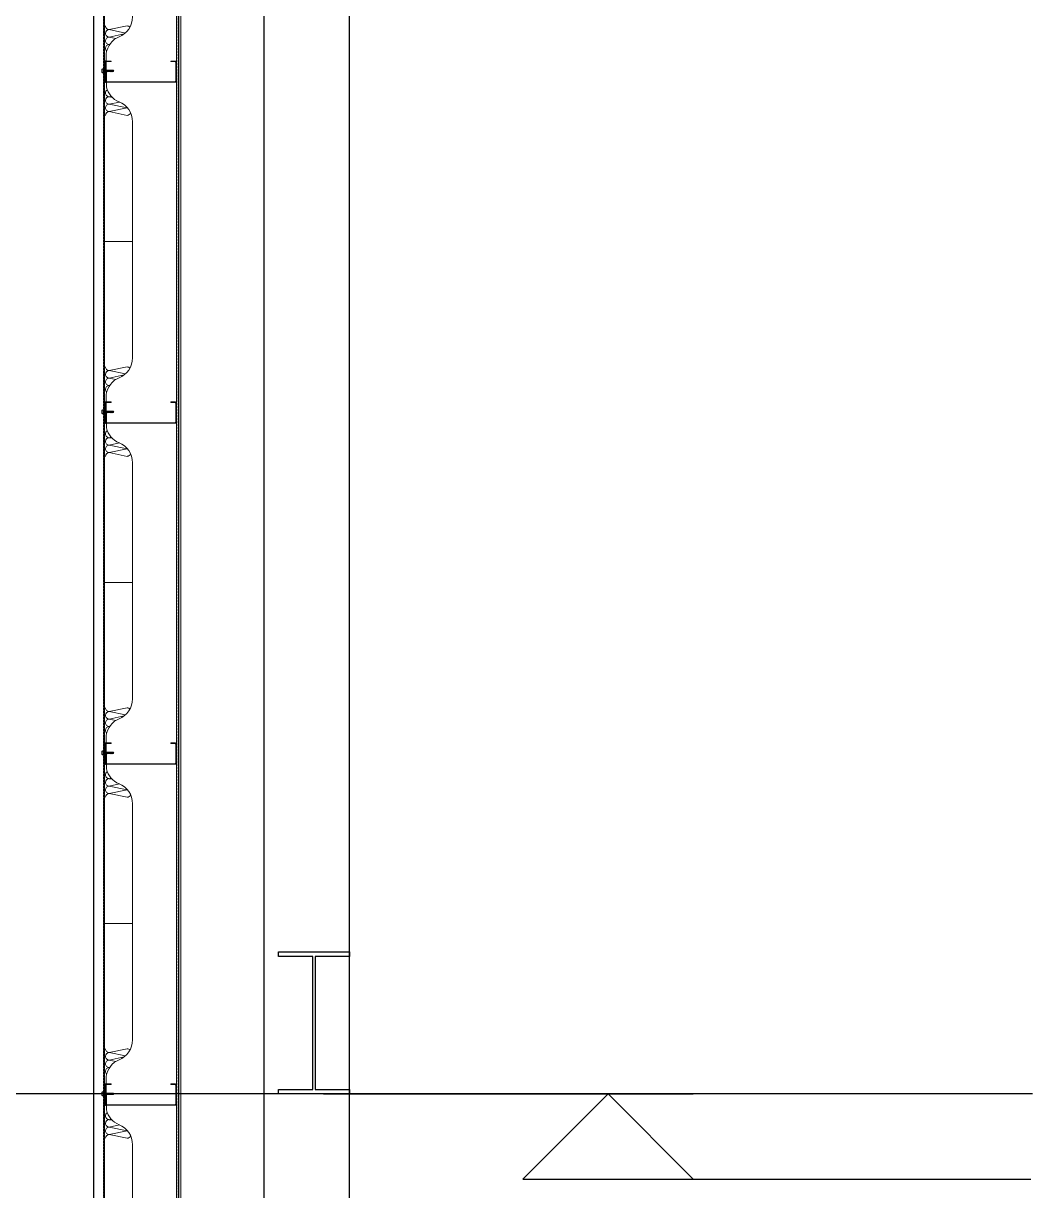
# Model space of a CAD drawing. Extents: x 220580 to 2027826, y -309201 to 71987.
# Drawn here: x 278100 to 281653, y -218370 to -214261 of the extents above; entities that cross this region are included whole.
import ezdxf

# ---------------------------------------------------------------- set-up
doc = ezdxf.new("R2010")
doc.units = 0
for name, pattern in [('__DASH', [0.35, 0.25, -0.1]), ('CENTER', [2, 1.25, -0.25, 0.25, -0.25]), ('DOTE', [2.42, 2, -0.2, 0.02, -0.2]), ('ZN-DASH', [0.35, 0.25, -0.1])]:
    doc.linetypes.add(name, pattern=pattern)
for name, color, linetype in [('!ZN6-虚线-8', 8, 'ZN-DASH'), ('20剖面图$0$建-柱-钢', 9, 'Continuous'), ('A-AXIS-DOTE', 14, 'DOTE'), ('A-AXIS-DP', 126, 'Continuous'), ('A-LIN-V', 9, 'Continuous'), ('AS-WALL', 40, 'Continuous'), ('DIM_ELEV', 3, 'Continuous'), ('DOTE', 1, 'CENTER')]:
    doc.layers.add(name, color=color, linetype=linetype)
doc.layers.add('0_INSULATION', color=252, linetype='Continuous', lineweight=9, transparency=0.2)
for name, color, linetype, lineweight in [('0_PURLIN-CON', 253, 'Continuous', 15), ('0_SCREW RIVET', 4, 'Continuous', 15), ('彩钢板', 6, 'Continuous', 15), ('防火岩棉', 252, 'Continuous', 13)]:
    doc.layers.add(name, color=color, linetype=linetype, lineweight=lineweight)

# ---------------------------------------------------------------- blocks, each defined once
blk = doc.blocks.new('e534654')
at = {"layer": 'A-LIN-V'}
for p, q in [((10200, -11000), (10200, 700)), ((10800, -11000), (10800, 700))]:
    blk.add_line(p, q, dxfattribs=at)
blk = doc.blocks.new('20250821141233')
at = {"layer": 'A-AXIS-DOTE'}
blk.add_line((0, -5813.6), (0, 18238.3), dxfattribs=at)
at = {"layer": 'DOTE', "ltscale": 180}
blk.add_line((0, -5813.6), (0, 18238.3), dxfattribs=at)
blk = doc.blocks.new('$紧固件$00000145')
at = {"layer": '0_SCREW RIVET'}
for p, q in [((-1.7, 9.4), (-1.7, 7.2)), ((-1.7, 6.7), (-1.7, 5)), ((-1.7, 4.5), (-1.7, 2.8)), ((-1.7, 2.3), (-1.7, 0.6)), ((-1.7, 0.1), (-1.7, -1.6)), ((2.8, 9.4), (2.8, 7.6)), ((2.8, 7.1), (2.8, 5.4)), ((2.8, 4.9), (2.8, 3.2)), ((2.8, 2.7), (2.8, 1)), ((2.8, 0.5), (2.8, -1.2)), ((-1.7, -2.1), (-1.7, -3.8)), ((-1.7, -4.3), (-1.7, -6)), ((-1.7, -6.5), (-1.7, -8.2)), ((-1.7, -8.7), (-1.7, -10.5)), ((-1.7, -11), (-1.7, -12.7)), ((-1.7, -13.2), (-1.7, -14.9)), ((-1.7, -15.4), (-1.7, -17.1)), ((-1.7, -17.6), (-1.7, -19.3)), ((-1.7, -19.8), (-1.7, -24.8)), ((-1.7, -24.8), (0.5, -26.6)), ((0.5, -26.6), (2.8, -24.8)), ((2.8, -1.7), (2.8, -3.4)), ((2.8, -3.9), (2.8, -5.6)), ((2.8, -6.1), (2.8, -7.8)), ((2.8, -8.3), (2.8, -10.1)), ((2.8, -10.6), (2.8, -12.3)), ((2.8, -12.8), (2.8, -14.5)), ((2.8, -15), (2.8, -16.7)), ((2.8, -17.2), (2.8, -18.9)), ((2.8, -19.4), (2.8, -24.8))]:
    blk.add_line(p, q, dxfattribs=at)
blk.add_lwpolyline([(-6.5, 12.1, -0.414214), (-2.5, 16.1), (3.5, 16.1, -0.414214), (7.5, 12.1), (7.5, 12.2), (7.5, 11.4), (-6.5, 11.4), (-6.5, 12.2)], format="xyb", close=True, dxfattribs=at)
for points in [[(-4, 11.4), (5, 11.4), (5, 9.4), (-4, 9.4)], [(-1.7, 6.7), (2.8, 7.1), (3.3, 7.4), (2.8, 7.6), (-1.7, 7.2), (-2.2, 6.9)], [(-1.7, 4.5), (2.8, 4.9), (3.3, 5.2), (2.8, 5.4), (-1.7, 5), (-2.2, 4.7)], [(-1.7, 2.3), (2.8, 2.7), (3.3, 3), (2.8, 3.2), (-1.7, 2.8), (-2.2, 2.5)], [(-1.7, 0.1), (2.8, 0.5), (3.3, 0.8), (2.8, 1), (-1.7, 0.6), (-2.2, 0.3)], [(-1.7, -2.1), (2.8, -1.7), (3.3, -1.4), (2.8, -1.2), (-1.7, -1.6), (-2.2, -1.9)], [(-1.7, -4.3), (2.8, -3.9), (3.3, -3.6), (2.8, -3.4), (-1.7, -3.8), (-2.2, -4.1)], [(-1.7, -6.5), (2.8, -6.1), (3.3, -5.8), (2.8, -5.6), (-1.7, -6), (-2.2, -6.3)], [(-1.7, -8.7), (2.8, -8.3), (3.3, -8.1), (2.8, -7.8), (-1.7, -8.2), (-2.2, -8.5)], [(-1.7, -11), (2.8, -10.6), (3.3, -10.3), (2.8, -10.1), (-1.7, -10.5), (-2.2, -10.7)], [(-1.7, -13.2), (2.8, -12.8), (3.3, -12.5), (2.8, -12.3), (-1.7, -12.7), (-2.2, -13)], [(-1.7, -15.4), (2.8, -15), (3.3, -14.7), (2.8, -14.5), (-1.7, -14.9), (-2.2, -15.2)], [(-1.7, -17.6), (2.8, -17.2), (3.3, -16.9), (2.8, -16.7), (-1.7, -17.1), (-2.2, -17.4)]]:
    blk.add_lwpolyline(points, close=True, dxfattribs=at)
for points in [[(1.7, -19), (-1.7, -19.3), (-2.2, -19.6), (-1.7, -19.8), (1.6, -19.5)], [(0.5, -26.6), (1.9, -18), (2.5, -19.4), (2.5, -19.4), (2.8, -19.9)], [(2.3, -18.9), (2.8, -18.9), (3.3, -19.1), (2.8, -19.4), (2.5, -19.4)]]:
    blk.add_lwpolyline(points, dxfattribs=at)
blk = doc.blocks.new('*U611')
at = {"layer": '0_INSULATION'}
for p, q in [((114761.4, -53978.9), (114793, -53985.5)), ((114793, -53985.5), (114764.4, -53991.4)), ((114766.5, -53993.1), (114793, -53998.6)), ((114793, -53998.6), (114781.2, -54001)), ((114789.3, -54102.7), (114793, -54103.5)), ((114793, -54116.6), (114761.4, -54123.2)), ((114761.4, -54123.2), (114793, -54129.7)), ((114774.8, -54112.8), (114793, -54116.6)), ((114793, -54103.5), (114787.5, -54104.6)), ((114793, -54129.7), (114761.4, -54136.3))]:
    blk.add_line(p, q, dxfattribs=at)
blk.add_lwpolyline([(114802.2, -53758.1), (114802.2, -54358.1), (114752.2, -54358.1), (114752.2, -54147.5, -0.323318), (114775.7, -54112.5, 0.242761), (114797.7, -54086.4), (114798.1, -54027, 0.256774), (114775.7, -53998.1, -0.323318), (114752.2, -53963.1), (114752.2, -53758.1)], format="xyb", close=True, dxfattribs=at)
at = {"layer": '0_INSULATION', "extrusion": (0, 0, -1)}
for centre, start_param, end_param in [((114761.4, -53985.5), 5.406397, 6.283185), ((114793, -53978.9), 1.570796, 3.141593), ((114793, -53992), 0, 1.570796), ((114793, -53992), 1.570796, 3.141593), ((114793, -54005.2), 0, 1.570796), ((114793, -54005.2), 1.570796, 3.141593), ((114793, -54018.3), 0, 1.570796), ((114793, -54018.3), 1.570796, 2.416555), ((114793, -54096.9), 1.570796, 3.141593), ((114793, -54096.9), 0.524657, 1.570796), ((114761.4, -54129.7), 6.139662, 6.283185), ((114761.4, -54116.6), 3.141593, 3.269368), ((114793, -54110), 0, 1.570796), ((114793, -54110), 1.570796, 3.141593), ((114793, -54123.1), 0, 1.570796), ((114793, -54123.1), 1.570796, 3.141593), ((114761.4, -54129.7), 3.141593, 4.407145), ((114793, -54136.3), 0, 1.570796)]:
    blk.add_ellipse(centre, major_axis=(0, 6.56), ratio=0.988253, start_param=start_param, end_param=end_param, dxfattribs=at)
blk = doc.blocks.new('*U1967')
at = {"layer": '0_PURLIN-CON', "linetype": 'ByBlock', "lineweight": -2}
h = blk.add_hatch(dxfattribs=at)
h.set_pattern_fill('ANSI32', color=256, scale=2, angle=2.8624)
h.set_pattern_definition([(47.862405, (-81115.591, 63372.253), (-7.0631283, 6.3904494), []), (47.862405, (-81111.1065, 63372.477), (-7.0631283, 6.3904494), [])])
edge = h.paths.add_edge_path()
edge.add_line((75, 20), (75, 5))
edge.add_arc((70, 5), 5, -90, 0, ccw=False)
edge.add_line((70, 0), (5, 0))
edge.add_arc((5, 5), 5, 180, 270, ccw=False)
edge.add_line((0, 5), (0, 245))
edge.add_arc((5, 245), 5, 90, 180, ccw=False)
edge.add_line((5, 250), (70, 250))
edge.add_arc((70, 245), 5, 0, 90, ccw=False)
edge.add_line((75, 245), (75, 230))
edge.add_line((75, 230), (73, 230))
edge.add_line((73, 230), (73, 245))
edge.add_arc((70, 245), 3, 0, 90)
edge.add_line((70, 248), (5, 248))
edge.add_arc((5, 245), 3, 90, 180)
edge.add_line((2, 245), (2, 5))
edge.add_arc((5, 5), 3, 180, 270)
edge.add_line((5, 2), (70, 2))
edge.add_arc((70, 5), 3, 270, 360)
edge.add_line((73, 5), (73, 20))
edge.add_line((73, 20), (75, 20))
at = {"color": 0, "linetype": 'ByBlock'}
for p in [(0, 250), (75, 250), (0, 0), (75, 0)]:
    blk.add_point(p, dxfattribs=at)
at = {"layer": '0_PURLIN-CON', "linetype": 'ByBlock', "lineweight": -2}
blk.add_lwpolyline([(75, 20), (75, 5, -0.414214), (70, 0), (5, 0, -0.414214), (0, 5), (0, 245, -0.414214), (5, 250), (70, 250, -0.414214), (75, 245), (75, 230), (73, 230), (73, 245, 0.414214), (70, 248), (5, 248, 0.414214), (2, 245), (2, 5, 0.414214), (5, 2), (70, 2, 0.414214), (73, 5), (73, 20)], format="xyb", close=True, dxfattribs=at)
blk = doc.blocks.new('A$Cdc5ab329')
at = {"layer": '!ZN6-虚线-8', "ltscale": 30}
for p, q in [((664.7, 0), (664.7, 14464.8)), ((408.3, 11298.5, 0), (408.3, -11.4, 0))]:
    blk.add_line(p, q, dxfattribs=at)
at = {"layer": '彩钢板', "color": 1}
for p, q in [((663.9, 0), (663.9, 14464.8)), ((699.9, 0), (699.9, 14464.8))]:
    blk.add_line(p, q, dxfattribs=at)
at = {"layer": '彩钢板'}
for p, q in [((392.9, 11298.5), (392.9, -11.4, 0)), ((408.9, 11298.5), (408.9, -11.4, 0))]:
    blk.add_line(p, q, dxfattribs=at)
at = {"layer": '防火岩棉', "color": 0, "const_width": 3.75, "elevation": 0}
blk.add_lwpolyline([(662.6, 0.9), (662.6, 14465.3)], dxfattribs=at)
at = {"xscale": 2, "yscale": 2, "zscale": 2}
for p in [(-228940.4, 117716.3), (-228940.4, 116516.3), (-228940.4, 115316.3), (-228940.4, 114116.3)]:
    blk.add_blockref('*U611', p, dxfattribs=at)
at = {"xscale": -1, "rotation": 270}
for p in [(655.3, 9599.5), (655.3, 8399.5), (655.3, 7199.5), (655.3, 5999.5)]:
    blk.add_blockref('$紧固件$00000145', p, dxfattribs=at)
at = {"layer": '0_PURLIN-CON', "extrusion": (-1.22465e-16, 1.09242e-25, -1), "xscale": -1, "rotation": 270}
for p in [(-658.9, 9560), (-658.9, 8360), (-658.9, 7160), (-658.9, 5960)]:
    blk.add_blockref('*U1967', p, dxfattribs=at)
blk = doc.blocks.new('A$C61619f5a')
at = {"color": 6, "ltscale": 1000}
for p, q in [((-50, 500), (-50, 484)), ((-50, 16), (-50, 0))]:
    blk.add_line(p, q, dxfattribs=at)
at = {"layer": '20剖面图$0$建-柱-钢'}
for p, q in [((-300, 5686), (-300, 5700)), ((-300, 5700), (-50, 5700)), ((-179, 5686), (-300, 5686)), ((-179, 5314), (-179, 5686)), ((-50, 5686), (-171, 5686)), ((-171, 5686), (-171, 5314)), ((-50, 5700), (-50, 5686)), ((-300, 5300), (-300, 5314)), ((-300, 5314), (-179, 5314)), ((-50, 5300), (-300, 5300)), ((-171, 5314), (-50, 5314)), ((-50, 5314), (-50, 5300))]:
    blk.add_line(p, q, dxfattribs=at)
at = {"layer": '20剖面图$0$建-柱-钢', "color": 6}
for p, q in [((-300, 484), (-300, 500)), ((-300, 500), (-50, 500)), ((-179, 484), (-300, 484)), ((-179, 16), (-179, 484)), ((-50, 484), (-171, 484)), ((-171, 484), (-171, 16)), ((-300, 0), (-300, 16)), ((-300, 16), (-179, 16)), ((-50, 0), (-300, 0)), ((-171, 16), (-50, 16))]:
    blk.add_line(p, q, dxfattribs=at)

msp = doc.modelspace()

# ---------------------------------------------------------------- linework, layer by layer
at = {"layer": 'A-AXIS-DOTE'}
msp.add_line((278948.2, -229842.5), (278948.2, -205790.6), dxfattribs=at)
at = {"layer": 'A-AXIS-DOTE', "linetype": '__DASH', "ltscale": 2}
msp.add_line((281652.8, -218029), (277177.6, -218029), dxfattribs=at)
at = {"layer": 'AS-WALL'}
msp.add_line((278348.2, -224329), (278348.2, -209579), dxfattribs=at)
at = {"layer": 'DIM_ELEV'}
for p, q in [((279157.3, -218029), (280458.5, -218029)), ((280158.5, -218029), (279858.5, -218329)), ((280158.5, -218029), (280458.5, -218329)), ((279858.5, -218329), (281646.5, -218329))]:
    msp.add_line(p, q, dxfattribs=at)

# ---------------------------------------------------------------- block references
at = {"layer": 'A-AXIS-DP', "ltscale": 2800}
msp.add_blockref('20250821141233', (278948.2, -224029), dxfattribs=at)
at = {"layer": 'A-LIN-V', "xscale": -1}
msp.add_blockref('e534654', (289448.2, -213029), dxfattribs=at)

# ---------------------------------------------------------------- next in the draw order: block references
at = {"color": 6, "ltscale": 1000, "xscale": -1, "rotation": 359.9999999999322}
msp.add_blockref('A$Cdc5ab329', (279048.1, -224029), dxfattribs=at)

# ---------------------------------------------------------------- next in the draw order: block references
at = {"color": 6, "ltscale": 1000}
msp.add_blockref('A$C61619f5a', (279298.2, -218029), dxfattribs=at)

doc.saveas('drawing.dxf')
